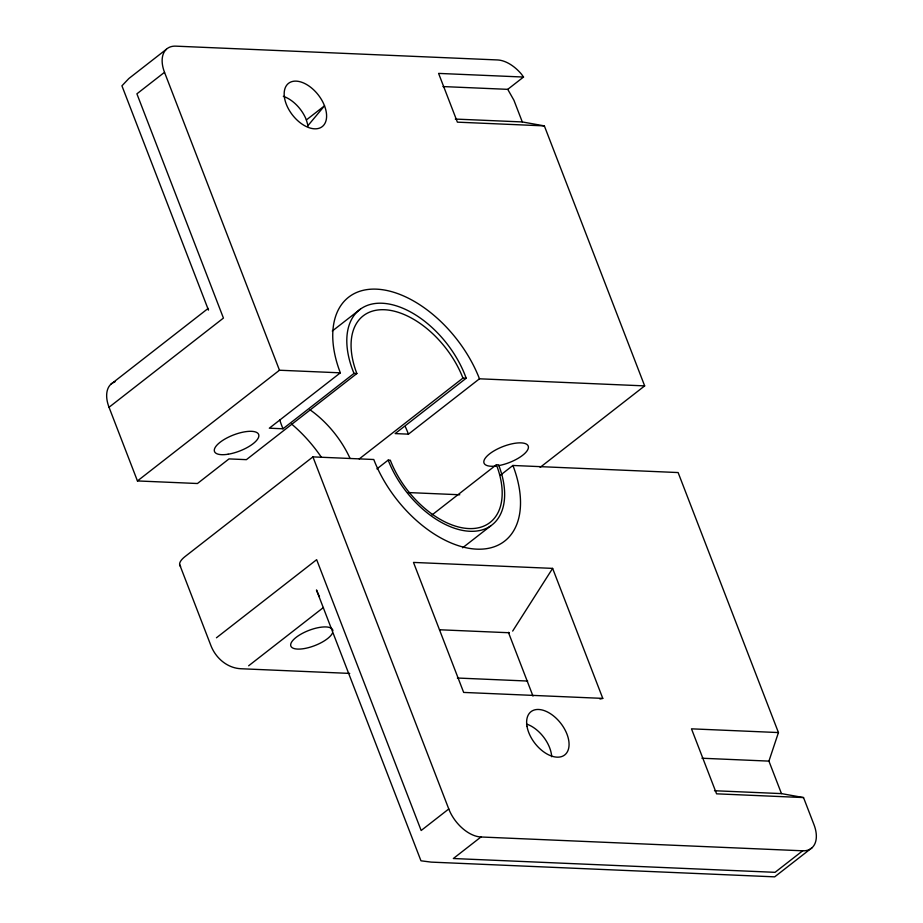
<?xml version="1.0" encoding="UTF-8"?>
<svg xmlns="http://www.w3.org/2000/svg" width="923" height="923" viewBox="0 0 923 923"><rect width="100%" height="100%" fill="white"/><g stroke="black" fill="none" stroke-linecap="round" stroke-linejoin="round"><path stroke-width="1.38" d="M802.687 850.798L480.964 836.988L453.355 858.517L775.066 872.327L802.687 850.798A31.163 18.587 52.1 0 0 813.971 824.643L803.529 797.564L781.469 793.607L768.928 761.117L778.447 732.562L678.117 472.553L512.911 465.469L500.508 475.137M512.669 631.078L552.623 568.383L413.492 562.419L463.658 692.423L602.777 698.388L552.623 568.383M307.97 125.597L324.527 105.799L306.378 119.944L308.109 126.093M166.336 49.311L128.851 78.524L121.928 85.827L208.46 310.082L208.171 308.409L110.841 384.28M442.959 86.566L507.742 89.346L523.526 77.047L521.576 74.302A31.163 18.587 52.1 0 0 497.532 59.949L175.808 46.15A31.163 18.587 52.1 0 0 164.513 72.306L136.904 93.834L223.435 318.077L109.029 407.274L137.446 480.941L197.453 483.514L229.008 458.904L246.395 459.654L356.866 373.538A76.032 45.342 52.1 0 1 384.406 309.736A76.032 45.342 52.1 0 1 462.942 378.095L466.173 378.234L395.159 433.591L408.451 434.156L479.464 378.799L644.669 385.895L544.351 125.886L522.291 121.94L455.304 119.067M137.446 480.941L279.473 370.227L340.345 372.834A99.707 59.464 52.1 0 1 376.457 289.153A99.707 59.464 52.1 0 1 479.464 378.799M332.292 331.034L360.478 309.067M340.345 372.834L269.331 428.191L282.992 428.78L354.005 373.423A80.451 47.973 52.1 0 1 382.076 303.24A80.451 47.973 52.1 0 1 466.173 378.234M512.911 465.469A99.707 59.464 52.1 0 1 476.787 549.15A99.707 59.464 52.1 0 1 373.78 459.504L312.92 456.885L185.096 556.534A22.429 8.145 -21.1 0 0 180.62 566.457M359.243 458.927L462.942 378.095M376.907 468.907L388.179 460.116L390.302 460.208A76.032 45.342 52.1 0 0 468.849 528.567A76.032 45.342 52.1 0 0 496.389 464.765L498.605 464.857A79.147 47.2 52.1 0 1 469.934 531.279A79.147 47.2 52.1 0 1 388.179 460.116M216.444 637.781L316.658 559.673L421.165 830.504L448.774 808.975L312.92 456.885M432.137 514.849L496.389 464.765M248.633 665.795L323.454 607.484M540.14 467.373L644.669 385.895M462.608 547.801L490.782 525.833M812.159 847.637L774.674 876.85L431.214 862.117L420.969 860.801L316.462 589.97L319.485 596.904M599.985 699.057L602.777 698.388M523.526 77.047L438.587 73.402L457.393 122.159L544.351 125.886M354.005 373.423L356.866 373.538M408.335 492.559L459.781 494.763M439.533 629.763L509.323 632.751L508.411 632.37L532.986 696.069M349.725 673.409L240.661 668.725C227.023 667.964 215.601 657.903 210.848 645.431L179.639 564.553M457.358 678.024L527.668 681.047M778.447 732.562L691.489 728.835L716.571 793.826L803.529 797.564M701.942 758.233L768.928 761.117M714.483 790.734L781.469 793.607M507.742 89.346L513.938 100.272L522.291 121.94M164.513 72.306L279.473 370.227M283.315 96.315A27.425 16.349 52.1 0 1 306.378 119.944M405.278 426.599A99.707 59.464 52.1 0 1 408.451 434.156M291.61 424.061A100.965 60.214 52.1 0 1 321.192 456.977M309.99 409.8A76.032 45.342 52.1 0 1 350.059 458.431M282.992 428.78A80.451 47.973 52.1 0 1 279.796 420.046M526.56 724.047A27.425 16.349 52.1 0 1 551.689 756.733M495.905 466.046A23.675 8.607 -21.1 0 1 493.228 451.347A23.675 8.607 -21.1 0 1 528.221 446.074A23.675 8.607 -21.1 0 1 498.582 465.642M332.465 633.051A22.429 8.145 -21.1 0 1 299.017 649.1A22.429 8.145 -21.1 0 1 301.959 633.593A22.429 8.145 -21.1 0 1 332.915 630.651M480.964 836.988A31.163 18.587 52.1 0 1 448.774 808.975M109.029 407.274A31.163 18.587 52.1 0 1 115.04 381.799M284.538 98.023A27.425 16.349 52.1 0 0 319.231 128.216A27.425 16.349 52.1 0 0 312.424 88.712A27.425 16.349 52.1 0 0 284.538 98.023M228.096 454.231A23.675 8.607 -21.1 0 0 258.671 434.525A23.675 8.607 -21.1 0 0 222.928 440.259A23.675 8.607 -21.1 0 0 228.096 454.231M526.998 726.355A27.425 16.349 52.1 0 0 561.692 756.56A27.425 16.349 52.1 0 0 554.873 717.044A27.425 16.349 52.1 0 0 526.998 726.355"/></g></svg>
